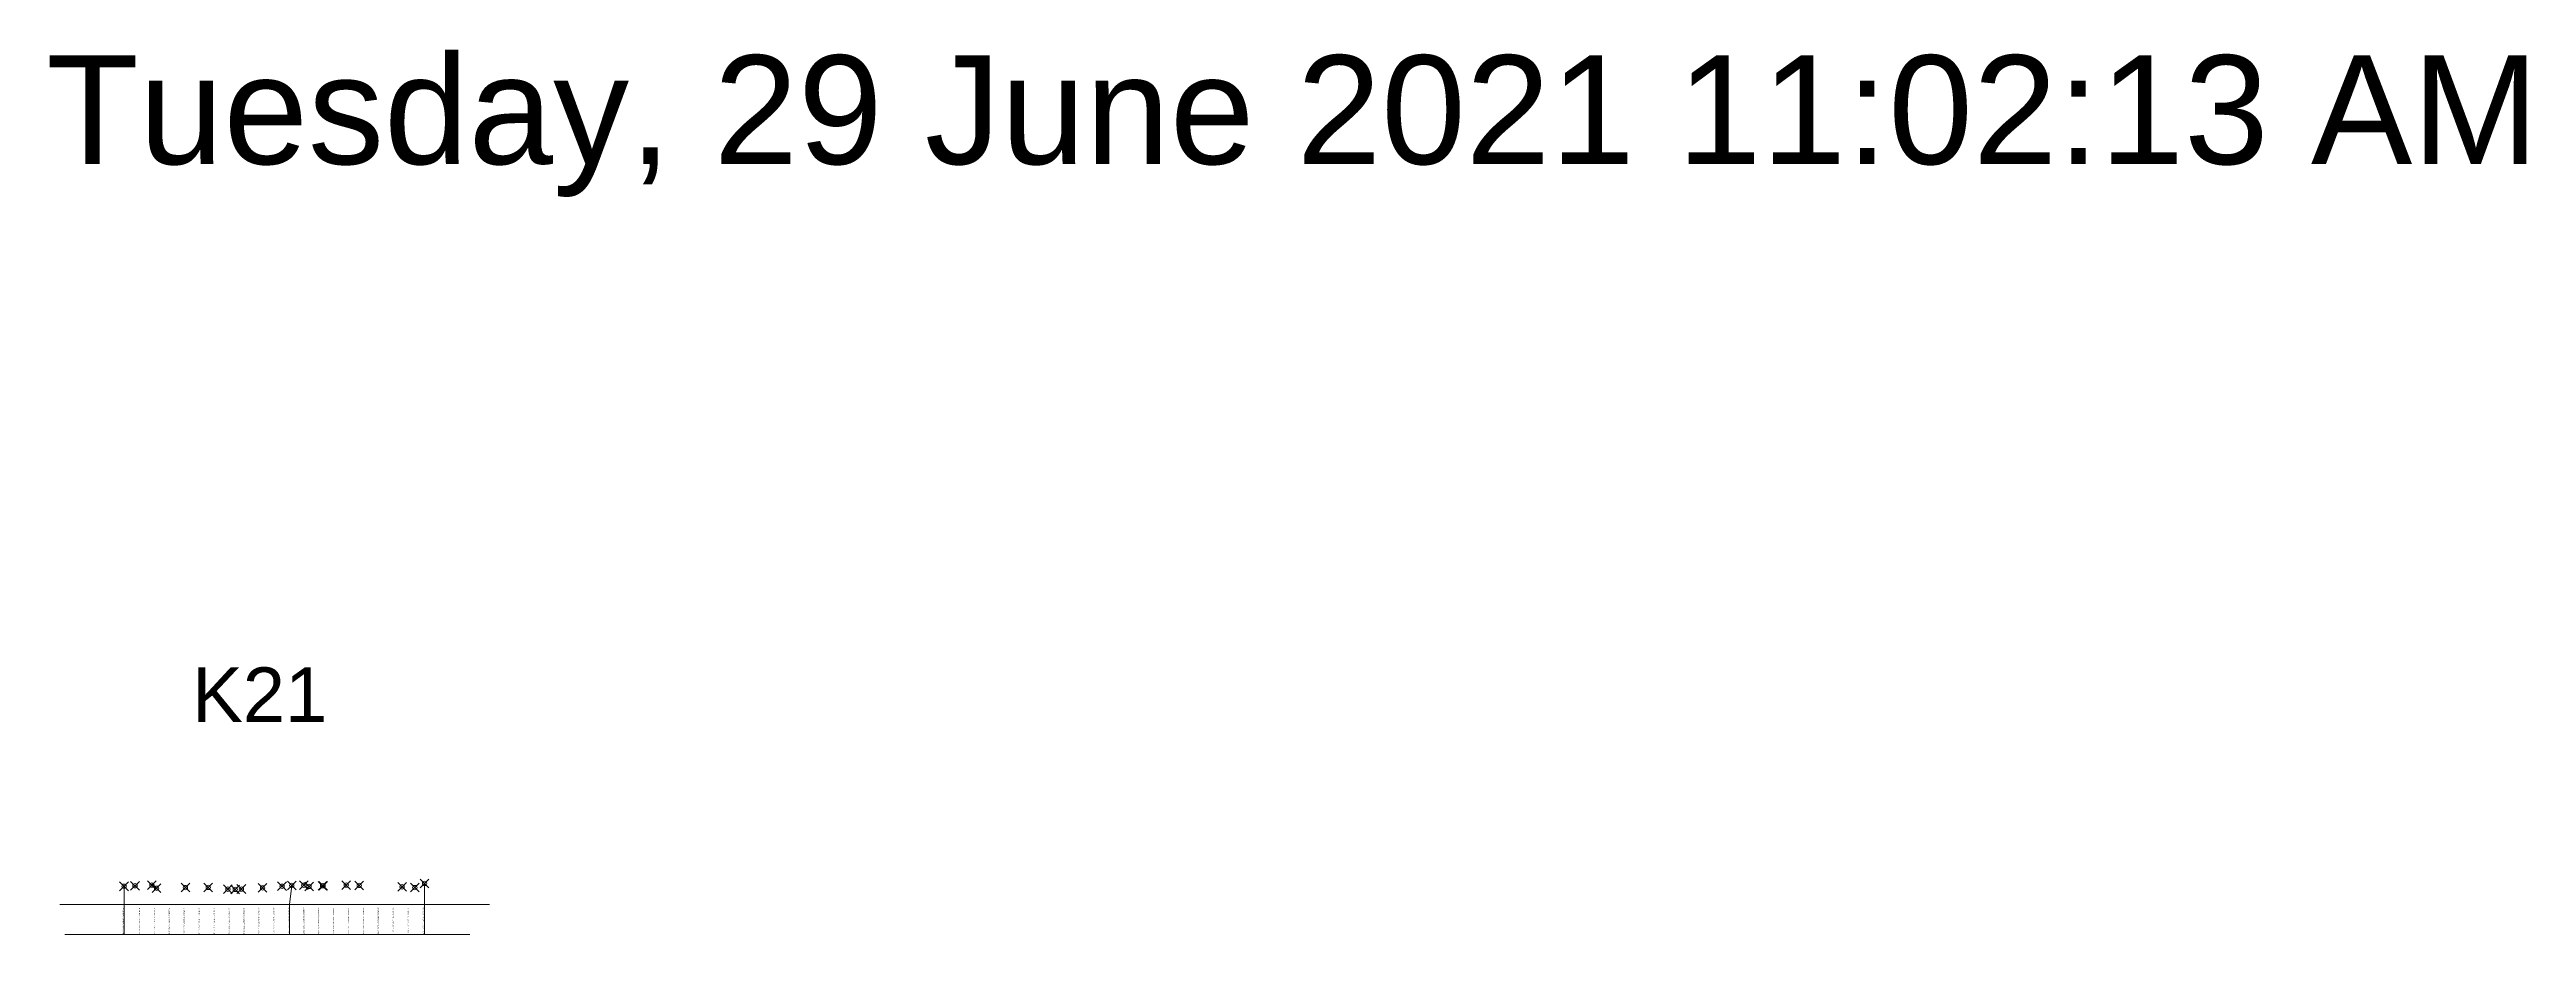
# Model space of a CAD drawing. Header units: millimetres. Extents: x -13548260 to 13046302109, y -19137686871 to 1424966580.
# Drawn here: x 10183 to 1148310, y 31225 to 437875 of the extents above; entities that cross this region are included whole.
import ezdxf

# ---------------------------------------------------------------- set-up
doc = ezdxf.new("R2010")
doc.units = ezdxf.units.MM
doc.header["$PDMODE"] = 35
doc.header["$PDSIZE"] = 2000
doc.layers.get('0').update_dxf_attribs({"lineweight": 0})
doc.styles.get("Standard").update_dxf_attribs({"font": 'arial.ttf'})

msp = doc.modelspace()

# ---------------------------------------------------------------- linework, layer by layer
at = {"color": 32, "true_color": 0xcd6928}
for p, q in [((44403.914, 53349), (44403.914, 31248.305)), ((182516.406, 54666), (182516.406, 31248.305)), ((20482.476, 45000), (192622.376, 45000))]:
    msp.add_line(p, q, dxfattribs=at)
for p, q in [((14889, 45000), (212271.339, 45000)), ((17193.349, 31248.305), (203253.369, 31248.305))]:
    msp.add_line(p, q)
msp.add_lwpolyline([(121501.419, 53723), (120449.04, 45000), (120449.04, 31248.305)], dxfattribs=at)
for p in [(44403.914, 53349), (49453.276, 53589), (57211.761, 53920), (59373.071, 52460), (72624.559, 52790), (83117.825, 52841), (92152.235, 52041), (95503.192, 51912), (98318.861, 52112), (108097.579, 52622), (117001.539, 53403), (121501.419, 53723), (127026.818, 53863), (129414.479, 53323), (135635.523, 53583), (135847.173, 53613), (146520.398, 53914), (152466.671, 53734), (172191.81, 53115), (178035.987, 52785), (182516.406, 54666)]:
    msp.add_point(p, dxfattribs=at)

# ---------------------------------------------------------------- texts
at = {"color": 3, "linetype": 'Continuous', "lineweight": 0}
msp.add_text('Tuesday, 29 June 2021 11:02:13 AM', height=50000, dxfattribs=at).set_placement((8614.4, 385213.22))
at = {"color": 32, "true_color": 0xcd6928}
for s, p in [('44.40   53.35  1426843.92  5005991.57', (44286.139, 31239.438)), ('121.50  53.72  1426883.41  5005924.79', (120352.453, 31172.248)), ('182.52  54.67  1426922.46  5005877.69', (182082.238, 31172.248))]:
    msp.add_text(s, height=500, rotation=90, dxfattribs=at).set_placement(p)
for s, p in [('49.45   53.59  1426845.17  5005986.05', (51764.826, 31239.438)), ('57.21   53.92  1426848.46  5005978.81', (58623.691, 31219.315)), ('59.37   52.46  1426849.66  5005977.01', (65482.556, 31219.315)), ('72.62   52.79  1426857.45  5005966.29', (72341.421, 31215.222)), ('83.12   52.84  1426863.74  5005957.89', (79199.945, 31219.997)), ('92.15   52.04  1426869.09  5005950.61', (86058.81, 31219.315)), ('95.50   51.91  1426871.02  5005947.87', (92917.334, 31219.315)), ('98.32   52.11  1426872.59  5005945.53', (99775.858, 31219.315)), ('108.10  52.62  1426878.49  5005937.73', (106634.723, 31172.248)), ('117.00  53.40  1426883.66  5005930.48', (113493.588, 31172.248)), ('127.03  53.86  1426885.41  5005919.47', (127211.318, 31172.248)), ('129.41  53.32  1426886.61  5005917.40', (134070.183, 31172.248)), ('135.64  53.58  1426894.62  5005915.41', (140929.048, 31172.248)), ('135.85  53.61  1426894.43  5005915.01', (147787.913, 31172.248)), ('146.52  53.91  1426901.04  5005906.62', (154646.778, 31172.248)), ('152.47  53.73  1426904.22  5005901.58', (161505.643, 31172.248)), ('172.19  53.12  1426921.80  5005890.17', (168364.508, 31172.248)), ('178.04  52.79  1426920.31  5005881.67', (175223.373, 31172.248))]:
    msp.add_text(s, height=500, rotation=90).set_placement(p)
at = {"insert": (75664.01, 153933.601), "char_height": 25000, "attachment_point": 1}
msp.add_mtext_dynamic_manual_height_columns('K21', width=97508.68034, gutter_width=25000, heights=[0], dxfattribs=at)

doc.saveas('drawing.dxf')
